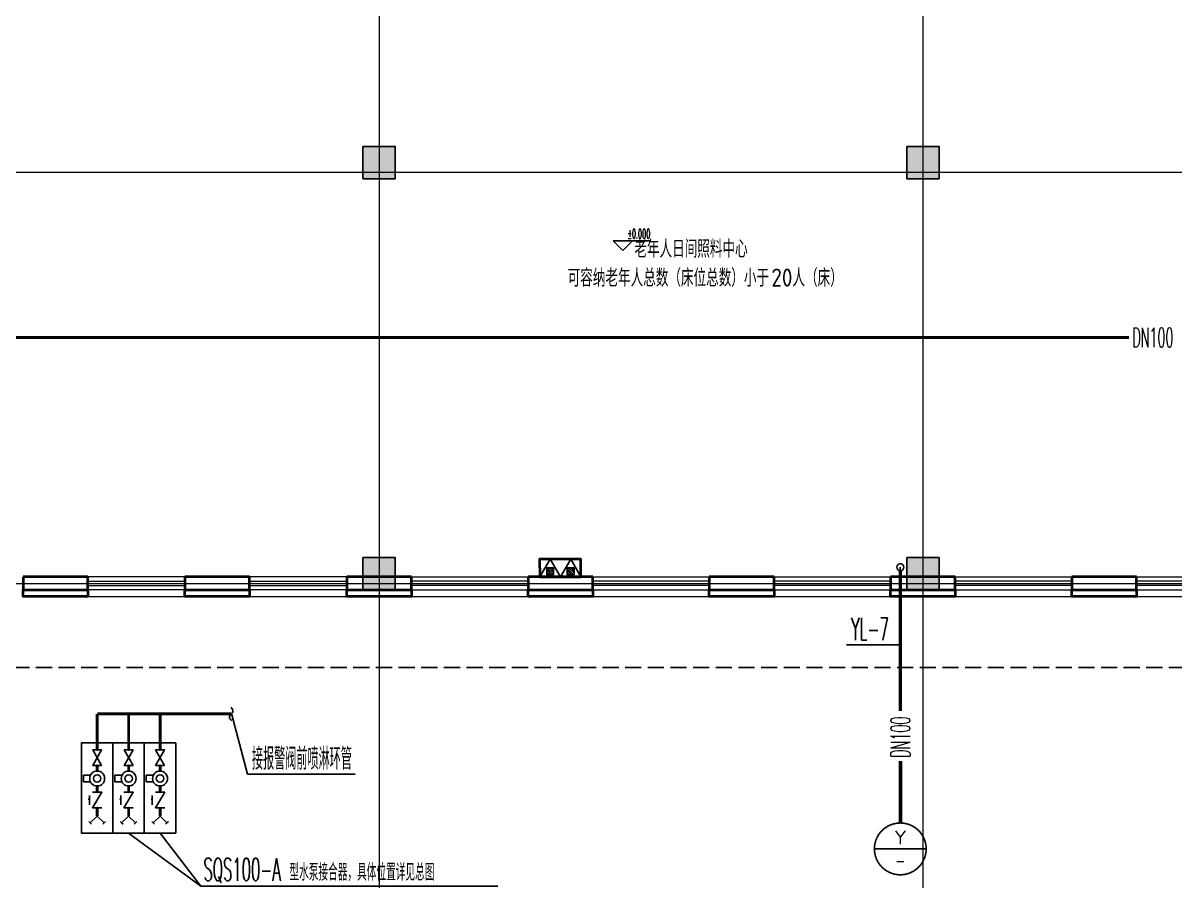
# Model space of a CAD drawing. Extents: x 1031190 to 1725648, y 733081 to 1571294.
# Drawn here: x 1334888 to 1352680, y 1132868 to 1146211 of the extents above; entities that cross this region are included whole.
import ezdxf
from ezdxf.enums import TextEntityAlignment as Align

# ---------------------------------------------------------------- set-up
doc = ezdxf.new("R2010")
doc.units = 0
doc.header["$LTSCALE"] = 1000
doc.header["$MEASUREMENT"] = 0
for name, pattern in [('ACAD_ISO10W100', [18.5, 12, -3, 0.5, -3]), ('DASH', [0.35, 0.25, -0.1]), ('DOTE', [2.42, 2, -0.2, 0.02, -0.2])]:
    doc.linetypes.add(name, pattern=pattern)
for name, color, linetype in [('DIM_ELEV', 3, 'Continuous'), ('DIM_雨水', 3, 'Continuous'), ('EQUIP_不分区喷淋', 7, 'Continuous'), ('EQUIP_灭火器', 7, 'Continuous'), ('EQUIP_阀门', 7, 'Continuous'), ('PIPE-不分区喷淋', 6, 'ZP'), ('PIPE-不分区消火栓', 1, 'X'), ('PIPE-雨水', 4, 'Y'), ('PUB_TEXT', 4, 'Continuous'), ('S-COLU-HATCH', 30, 'Continuous'), ('S-COLU-LINE1', 6, 'Continuous'), ('TEXT_不分区消火栓', 7, 'Continuous'), ('TEXT_雨水', 4, 'Continuous'), ('TWT_LEAD', 3, 'Continuous'), ('VPIPE-雨水', 4, 'Y'), ('卫生间', 6, 'Continuous')]:
    doc.layers.add(name, color=color, linetype=linetype)
for name, color, linetype, lineweight in [('DOTE', 19, 'DOTE', 9), ('WALL', 9, 'Continuous', 40), ('WINDOW', 8, 'Continuous', 15), ('ZC', 6, 'Continuous', 40), ('平面-看线', 45, 'Continuous', 15)]:
    doc.layers.add(name, color=color, linetype=linetype, lineweight=lineweight)
doc.styles.add('_TCH_DIM', font='SIMPLEX.shx', dxfattribs={"width": 0.6, "oblique": 10, "bigfont": 'hztxt.shx'})
doc.styles.add('_TCH_DIM_T3', font='SIMPLEX', dxfattribs={"width": 0.705882, "bigfont": 'GBCBIG'})
doc.styles.add('_TWT_CIRCLE', font='COMPLEX', dxfattribs={"width": 1.1, "height": 3.5, "bigfont": 'HZTXT'})
doc.styles.add('_TWT_PIPEDN', font='SIMPLEX.shx', dxfattribs={"width": 0.6, "oblique": 10, "height": 3, "bigfont": 'HZTXT.shx'})
doc.styles.add('_TWT_SERIAL', font='simplex.shx', dxfattribs={"width": 0.6, "oblique": 10, "height": 3.5, "bigfont": 'aadri.shx'})
doc.styles.get("Standard").update_dxf_attribs({"font": 'gbenor.shx', "bigfont": 'gbcbig.shx'})
doc.linetypes.add('X', pattern='A,3,-0.2,["X",Standard,S=0.25,R=0,X=-0.1,Y=-0.115],-0.25', length=3.45)
doc.linetypes.add('Y', pattern='A,2,-0.2,["Y",Standard,S=0.4,R=0,X=-0.1,Y=-0.115],-0.35', length=2.55)
doc.linetypes.add('ZP', pattern='A,3,-0.2,["ZP",Standard,S=0.25,R=0,X=-0.1,Y=-0.115],-0.35', length=3.55)

# ---------------------------------------------------------------- blocks, each defined once
blk = doc.blocks.new('$VALVE$00000751')
for p, q in [((-53, -108), (-53, -221)), ((53, -221), (53, -108)), ((-53, -221), (53, -221))]:
    blk.add_line(p, q)
blk.add_lwpolyline([(-120, 0, 1), (120, 0, 1), (-120, 0, 1.76642)], format="xyb")
blk.add_circle((0, 0), 60)
for p in [(-120, 0), (120, 0)]:
    blk.add_point(p)
blk = doc.blocks.new('$VALVE$00000295')
blk.add_lwpolyline([(-125, 72), (-125, -72), (125, 72), (125, -72), (-125, 72)])
for p in [(-125, 0), (125, 0)]:
    blk.add_point(p)
blk = doc.blocks.new('$VALVE$00000315')
blk.add_line((-75, 125), (75, 125))
blk.add_lwpolyline([(-125, -75), (-125, 75), (125, -75), (125, 75)])
for p in [(-125, 0), (125, 0)]:
    blk.add_point(p)
blk.add_solid([(0, 125), (0, 150), (75, 125)])
blk = doc.blocks.new('A$C123E2F92')
at = {"layer": 'PIPE-不分区喷淋'}
blk.add_hatch(color=256, dxfattribs=at).paths.add_polyline_path([(-971, 0), (-971, -22), (-994, -22)])
at = {"layer": 'EQUIP_阀门'}
for p, q in [((-1100, 1662, -9000), (-1078, 1684, -9000)), ((-1057, 1705, -9000), (-1078, 1684, -9000)), ((-885, 1705, -9000), (-864, 1684, -9000)), ((-842, 1662, -9000), (-864, 1684, -9000)), ((-614, 1662, -9000), (-593, 1684, -9000)), ((-572, 1705, -9000), (-593, 1684, -9000)), ((-400, 1705, -9000), (-378, 1684, -9000)), ((-356, 1662, -9000), (-378, 1684, -9000)), ((-129, 1662, -9000), (-107, 1684, -9000)), ((-86, 1705, -9000), (-107, 1684, -9000)), ((86, 1705, -9000), (107, 1684, -9000)), ((129, 1662, -9000), (107, 1684, -9000))]:
    blk.add_line(p, q, dxfattribs=at)
at = {"layer": 'EQUIP_阀门', "elevation": -9000}
for points in [[(-1214, 1840), (-1214, 449), (-728, 449), (-728, 1840)], [(-728, 1840), (-728, 449), (-243, 449), (-243, 1840)], [(-243, 1840), (-243, 449), (243, 449), (243, 1840)]]:
    blk.add_lwpolyline(points, close=True, dxfattribs=at)
for points in [[(-864, 1684), (-971, 1577), (-1078, 1684)], [(-378, 1684), (-486, 1577), (-593, 1684)], [(107, 1684), (0, 1577), (-107, 1684)]]:
    blk.add_lwpolyline(points, dxfattribs=at)
at = {"layer": 'PIPE-不分区喷淋', "ltscale": 0.5, "const_width": 45}
for points in [[(-971, 1577), (-971, 1450)], [(-486, 1577), (-486, 1450)], [(0, 1577), (0, 1450)], [(-971, 1210), (-971, 1113)], [(-486, 1210), (-486, 1113)], [(0, 1210), (0, 1113)], [(-971, 883), (-971, 796)], [(-486, 883), (-486, 796)], [(0, 883), (0, 796)], [(-971, 556), (-971, 0)], [(-486, 556), (-486, 0)], [(0, 556), (0, 0)], [(-971, 0), (-486, 0)], [(-486, 0), (0, 0)]]:
    blk.add_lwpolyline(points, dxfattribs=at)
at = {"layer": 'EQUIP_阀门', "xscale": 0.96, "zscale": 0.96, "rotation": 270}
for name, p, yscale in [('$VALVE$00000315', (-971, 1330), 0.96), ('$VALVE$00000315', (-486, 1330), 0.96), ('$VALVE$00000315', (0, 1330), 0.96), ('$VALVE$00000751', (-971, 998), -0.96), ('$VALVE$00000751', (-486, 998), -0.96), ('$VALVE$00000751', (0, 998), -0.96), ('$VALVE$00000295', (-971, 676), -0.96), ('$VALVE$00000295', (-486, 676), -0.96), ('$VALVE$00000295', (0, 676), -0.96)]:
    blk.add_blockref(name, p, dxfattribs=dict(at, yscale=yscale))
blk = doc.blocks.new('rewerwer')
at = {"layer": 'S-COLU-HATCH'}
h = blk.add_hatch(color=8, dxfattribs=at)
h.dxf.hatch_style = 1
h.paths.add_polyline_path([(1340138, 1144306), (1340638, 1144306), (1340638, 1143806), (1340138, 1143806)])
h = blk.add_hatch(color=8, dxfattribs=at)
h.dxf.hatch_style = 1
h.paths.add_polyline_path([(1348538, 1144306), (1349038, 1144306), (1349038, 1143806), (1348538, 1143806)])
h = blk.add_hatch(color=8, dxfattribs=at)
h.dxf.hatch_style = 1
h.paths.add_polyline_path([(1340138, 1137956), (1340638, 1137956), (1340638, 1137456), (1340138, 1137456)])
h = blk.add_hatch(color=8, dxfattribs=at)
h.dxf.hatch_style = 1
h.paths.add_polyline_path([(1348538, 1137956), (1349038, 1137956), (1349038, 1137456), (1348538, 1137456)])
at = {"layer": 'S-COLU-LINE1', "color": 8}
for points in [[(1340138, 1144306), (1340638, 1144306), (1340638, 1143806), (1340138, 1143806)], [(1348538, 1144306), (1349038, 1144306), (1349038, 1143806), (1348538, 1143806)], [(1340138, 1137956), (1340638, 1137956), (1340638, 1137456), (1340138, 1137456)], [(1348538, 1137956), (1349038, 1137956), (1349038, 1137456), (1348538, 1137456)]]:
    blk.add_lwpolyline(points, close=True, dxfattribs=at)
blk = doc.blocks.new('$TwtSys$00000132')
at = {"elevation": 0}
blk.add_lwpolyline([(7, -101, -0.575183), (0, 0, 0.604745), (-11, 101, 16.924828)], format="xyb", dxfattribs=at)
blk = doc.blocks.new('$WINLIB2D$00000001')
at = {"color": 0}
for points in [[(-0.5, 0.5), (-0.5, -0.5)], [(-0.5, 0.5), (0.5, 0.5)], [(0.5, -0.5), (0.5, 0.5)], [(0.5, 0.1667), (-0.5, 0.1667)], [(0.5, -0.1667), (-0.5, -0.1667)], [(-0.5, -0.5), (0.5, -0.5)]]:
    blk.add_lwpolyline(points, dxfattribs=at)
blk = doc.blocks.new('$TwtSys$00000546')
h = blk.add_hatch()
h.set_pattern_fill('ANSI31', color=256, scale=200, style=0)
h.set_pattern_definition([(45, (-38543.802, -6670.83), (-17.67767, 17.67767), [])])
h.paths.add_polyline_path([(-65, 174), (65, 174), (65, 44), (-65, 44)])
for points in [[(0, 344), (-198, 0), (198, 0)], [(-65, 174), (65, 174), (65, 44), (-65, 44)]]:
    blk.add_lwpolyline(points, close=True)

msp = doc.modelspace()

# ---------------------------------------------------------------- linework, layer by layer
at = {"layer": 'DIM_ELEV', "color": 8}
for p, q in [((1344150.8, 1142698.3), (1344000.8, 1142848.3)), ((1344000.8, 1142848.3), (1344585.3, 1142848.3)), ((1344150.8, 1142698.3), (1344000.8, 1142848.3)), ((1344000.8, 1142848.3), (1344585.3, 1142848.3)), ((1344150.8, 1142698.3), (1344300.8, 1142848.3)), ((1344150.8, 1142698.3), (1344300.8, 1142848.3))]:
    msp.add_line(p, q, dxfattribs=at)
at = {"layer": 'DIM_雨水'}
for p, q in [((1348437.7, 1137806.1), (1348437.7, 1136607.2)), ((1348437.7, 1137806.1), (1348437.7, 1136607.2)), ((1348437.7, 1136607.2), (1347608.5, 1136607.2)), ((1348437.7, 1136607.2), (1347608.5, 1136607.2)), ((1338106.6, 1135545), (1338355.5, 1134609.5)), ((1338106.6, 1135545), (1338355.5, 1134609.5)), ((1338355.5, 1134609.5), (1340017.3, 1134609.5)), ((1338355.5, 1134609.5), (1340017.3, 1134609.5)), ((1348837.7, 1133456.1), (1348037.7, 1133456.1)), ((1348837.7, 1133456.1), (1348037.7, 1133456.1))]:
    msp.add_line(p, q, dxfattribs=at)
at = {"layer": 'DIM_雨水', "const_width": 25}
msp.add_lwpolyline([(1348837.7, 1133456.1, 1), (1348037.7, 1133456.1, 1)], format="xyb", close=True, dxfattribs=at)
msp.add_lwpolyline([(1348837.7, 1133456.1, 1), (1348037.7, 1133456.1, 1)], format="xyb", close=True, dxfattribs=at)
at = {"layer": 'DOTE', "linetype": 'ACAD_ISO10W100', "ltscale": 100}
for p, q in [((1340387.7, 1157556.1), (1340387.7, 1132856.1)), ((1340387.7, 1157556.1), (1340387.7, 1132856.1)), ((1348787.7, 1157556.1), (1348787.7, 1132856.1)), ((1348787.7, 1157556.1), (1348787.7, 1132856.1)), ((1310187.7, 1143906.1), (1368787.7, 1143906.1)), ((1310187.7, 1143906.1), (1368787.7, 1143906.1)), ((1291011.4, 1137556.1), (1368787.7, 1137556.1)), ((1291011.4, 1137556.1), (1368787.7, 1137556.1))]:
    msp.add_line(p, q, dxfattribs=at)
at = {"layer": 'PIPE-不分区喷淋', "const_width": 45}
msp.add_lwpolyline([(1338101.7, 1135541), (1337004, 1135541)], dxfattribs=at)
msp.add_lwpolyline([(1338101.7, 1135541), (1337004, 1135541)], dxfattribs=at)
at = {"layer": 'PIPE-不分区消火栓', "const_width": 45}
msp.add_lwpolyline([(1351970.9, 1141356.1), (1332938.3, 1141356.1)], dxfattribs=at)
msp.add_lwpolyline([(1351970.9, 1141356.1), (1332938.3, 1141356.1)], dxfattribs=at)
at = {"layer": 'PIPE-雨水', "const_width": 55}
for points in [[(1348437.7, 1137751.1), (1348438.7, 1135587.9)], [(1348437.7, 1137751.1), (1348438.7, 1135587.9)], [(1348439.1, 1134814.2), (1348439.5, 1133856.1)], [(1348439.1, 1134814.2), (1348439.5, 1133856.1)]]:
    msp.add_lwpolyline(points, dxfattribs=at)
at = {"layer": 'TWT_LEAD'}
for p, q in [((1336518.5, 1133701.1), (1337631.4, 1132879.9)), ((1336518.5, 1133701.1), (1337631.4, 1132879.9)), ((1337004, 1133701.1), (1337631.4, 1132879.9)), ((1337004, 1133701.1), (1337631.4, 1132879.9)), ((1337631.4, 1132879.9), (1342222, 1132879.9)), ((1337631.4, 1132879.9), (1342222, 1132879.9))]:
    msp.add_line(p, q, dxfattribs=at)
at = {"layer": 'VPIPE-雨水'}
msp.add_circle((1348437.7, 1137806.1), 55, dxfattribs=at)
msp.add_circle((1348437.7, 1137806.1), 55, dxfattribs=at)
at = {"layer": 'WALL', "color": 8}
for p, q in [((1335887.7, 1137656.1), (1334887.7, 1137656.1)), ((1334887.7, 1137656.1), (1334887.7, 1137456.1)), ((1335887.7, 1137656.1), (1334887.7, 1137656.1)), ((1334887.7, 1137656.1), (1334887.7, 1137456.1)), ((1335887.7, 1137456.1), (1335887.7, 1137656.1)), ((1335887.7, 1137456.1), (1335887.7, 1137656.1)), ((1338387.7, 1137656.1), (1337387.7, 1137656.1)), ((1337387.7, 1137656.1), (1337387.7, 1137456.1)), ((1338387.7, 1137656.1), (1337387.7, 1137656.1)), ((1337387.7, 1137656.1), (1337387.7, 1137456.1)), ((1338387.7, 1137456.1), (1338387.7, 1137656.1)), ((1338387.7, 1137456.1), (1338387.7, 1137656.1)), ((1340887.7, 1137656.1), (1339887.7, 1137656.1)), ((1339887.7, 1137656.1), (1339887.7, 1137456.1)), ((1340887.7, 1137656.1), (1339887.7, 1137656.1)), ((1339887.7, 1137656.1), (1339887.7, 1137456.1)), ((1340887.7, 1137456.1), (1340887.7, 1137656.1)), ((1340887.7, 1137456.1), (1340887.7, 1137656.1)), ((1343687.7, 1137656.1), (1342687.7, 1137656.1)), ((1342687.7, 1137656.1), (1342687.7, 1137456.1)), ((1343687.7, 1137656.1), (1342687.7, 1137656.1)), ((1342687.7, 1137656.1), (1342687.7, 1137456.1)), ((1343687.7, 1137456.1), (1343687.7, 1137656.1)), ((1343687.7, 1137456.1), (1343687.7, 1137656.1)), ((1346487.7, 1137656.1), (1345487.7, 1137656.1)), ((1345487.7, 1137656.1), (1345487.7, 1137456.1)), ((1346487.7, 1137656.1), (1345487.7, 1137656.1)), ((1345487.7, 1137656.1), (1345487.7, 1137456.1)), ((1346487.7, 1137456.1), (1346487.7, 1137656.1)), ((1346487.7, 1137456.1), (1346487.7, 1137656.1)), ((1349287.7, 1137656.1), (1348287.7, 1137656.1)), ((1348287.7, 1137656.1), (1348287.7, 1137456.1)), ((1349287.7, 1137656.1), (1348287.7, 1137656.1)), ((1348287.7, 1137656.1), (1348287.7, 1137456.1)), ((1349287.7, 1137456.1), (1349287.7, 1137656.1)), ((1349287.7, 1137456.1), (1349287.7, 1137656.1)), ((1352087.7, 1137656.1), (1351087.7, 1137656.1)), ((1351087.7, 1137656.1), (1351087.7, 1137456.1)), ((1352087.7, 1137656.1), (1351087.7, 1137656.1)), ((1351087.7, 1137656.1), (1351087.7, 1137456.1)), ((1352087.7, 1137456.1), (1352087.7, 1137656.1)), ((1352087.7, 1137456.1), (1352087.7, 1137656.1)), ((1334887.7, 1137456.1), (1335887.7, 1137456.1)), ((1334887.7, 1137456.1), (1335887.7, 1137456.1)), ((1337387.7, 1137456.1), (1338387.7, 1137456.1)), ((1337387.7, 1137456.1), (1338387.7, 1137456.1)), ((1339887.7, 1137456.1), (1340887.7, 1137456.1)), ((1339887.7, 1137456.1), (1340887.7, 1137456.1)), ((1342687.7, 1137456.1), (1343687.7, 1137456.1)), ((1342687.7, 1137456.1), (1343687.7, 1137456.1)), ((1345487.7, 1137456.1), (1346487.7, 1137456.1)), ((1345487.7, 1137456.1), (1346487.7, 1137456.1)), ((1348287.7, 1137456.1), (1349287.7, 1137456.1)), ((1348287.7, 1137456.1), (1349287.7, 1137456.1)), ((1351087.7, 1137456.1), (1352087.7, 1137456.1)), ((1351087.7, 1137456.1), (1352087.7, 1137456.1))]:
    msp.add_line(p, q, dxfattribs=at)
for points in [[(1335887.7, 1137456.1), (1335887.7, 1137356.1), (1334887.7, 1137356.1), (1334887.7, 1137456.1)], [(1335887.7, 1137456.1), (1335887.7, 1137356.1), (1334887.7, 1137356.1), (1334887.7, 1137456.1)], [(1338387.7, 1137456.1), (1338387.7, 1137356.1), (1337387.7, 1137356.1), (1337387.7, 1137456.1)], [(1338387.7, 1137456.1), (1338387.7, 1137356.1), (1337387.7, 1137356.1), (1337387.7, 1137456.1)], [(1340887.7, 1137456.1), (1340887.7, 1137356.1), (1339887.7, 1137356.1), (1339887.7, 1137456.1)], [(1340887.7, 1137456.1), (1340887.7, 1137356.1), (1339887.7, 1137356.1), (1339887.7, 1137456.1)], [(1343687.7, 1137456.1), (1343687.7, 1137356.1), (1342687.7, 1137356.1), (1342687.7, 1137456.1)], [(1343687.7, 1137456.1), (1343687.7, 1137356.1), (1342687.7, 1137356.1), (1342687.7, 1137456.1)], [(1346487.7, 1137456.1), (1346487.7, 1137356.1), (1345487.7, 1137356.1), (1345487.7, 1137456.1)], [(1346487.7, 1137456.1), (1346487.7, 1137356.1), (1345487.7, 1137356.1), (1345487.7, 1137456.1)], [(1349287.7, 1137456.1), (1349287.7, 1137356.1), (1348287.7, 1137356.1), (1348287.7, 1137456.1)], [(1349287.7, 1137456.1), (1349287.7, 1137356.1), (1348287.7, 1137356.1), (1348287.7, 1137456.1)], [(1352087.7, 1137456.1), (1352087.7, 1137356.1), (1351087.7, 1137356.1), (1351087.7, 1137456.1)], [(1352087.7, 1137456.1), (1352087.7, 1137356.1), (1351087.7, 1137356.1), (1351087.7, 1137456.1)]]:
    msp.add_lwpolyline(points, dxfattribs=at)
at = {"layer": 'ZC'}
msp.add_lwpolyline([(1342870.3, 1137656.1), (1343505.1, 1137656.1), (1343505.1, 1137931), (1342865.2, 1137931)], close=True, dxfattribs=at)
msp.add_lwpolyline([(1342870.3, 1137656.1), (1343505.1, 1137656.1), (1343505.1, 1137931), (1342865.2, 1137931)], close=True, dxfattribs=at)
at = {"layer": '卫生间', "color": 8, "linetype": 'DASH'}
msp.add_lwpolyline([(1365087.7, 1136256.1), (1315937.3, 1136256.1)], dxfattribs=at)
msp.add_lwpolyline([(1365087.7, 1136256.1), (1315937.3, 1136256.1)], dxfattribs=at)
at = {"layer": '平面-看线', "color": 8}
for points in [[(1335887.7, 1137356.1), (1337387.7, 1137356.1)], [(1335887.7, 1137356.1), (1337387.7, 1137356.1)], [(1338387.7, 1137356.1), (1339887.7, 1137356.1)], [(1338387.7, 1137356.1), (1339887.7, 1137356.1)], [(1340887.7, 1137356.1), (1342687.7, 1137356.1)], [(1340887.7, 1137356.1), (1342687.7, 1137356.1)], [(1343687.7, 1137356.1), (1345487.7, 1137356.1)], [(1343687.7, 1137356.1), (1345487.7, 1137356.1)], [(1346487.7, 1137356.1), (1348287.7, 1137356.1)], [(1346487.7, 1137356.1), (1348287.7, 1137356.1)], [(1349287.7, 1137356.1), (1351087.7, 1137356.1)], [(1349287.7, 1137356.1), (1351087.7, 1137356.1)], [(1352087.7, 1137356.1), (1353887.7, 1137356.1)], [(1352087.7, 1137356.1), (1353887.7, 1137356.1)]]:
    msp.add_lwpolyline(points, dxfattribs=at)

# ---------------------------------------------------------------- block references
at = {"layer": 'EQUIP_不分区喷淋', "rotation": 180}
msp.add_blockref('$TwtSys$00000132', (1338101.7, 1135541), dxfattribs=at)
msp.add_blockref('$TwtSys$00000132', (1338101.7, 1135541), dxfattribs=at)
at = {"layer": 'EQUIP_灭火器', "xscale": 0.8, "yscale": -0.8, "zscale": 0.8, "rotation": 180.0000000044175}
for p in [(1343029, 1137656.1), (1343029, 1137656.1), (1343346.4, 1137656.1), (1343346.4, 1137656.1)]:
    msp.add_blockref('$TwtSys$00000546', p, dxfattribs=at)
at = {"layer": 'S-COLU-LINE1', "color": 8}
msp.add_blockref('rewerwer', (0, 0), dxfattribs=at)
msp.add_blockref('rewerwer', (0, 0), dxfattribs=at)
at = {"layer": 'WINDOW', "yscale": -200}
for p, xscale, zscale, rotation in [((1336637.7, 1137556.1), 1500, 1500, 179.9999999999931), ((1336637.7, 1137556.1), 1500, 1500, 179.9999999999931), ((1339137.7, 1137556.1), 1500, 1500, 179.9999999999931), ((1339137.7, 1137556.1), 1500, 1500, 179.9999999999931), ((1341787.7, 1137556.1), -1800, -1800, 180), ((1341787.7, 1137556.1), -1800, -1800, 180), ((1344587.7, 1137556.1), -1800, -1800, 180), ((1344587.7, 1137556.1), -1800, -1800, 180), ((1347387.7, 1137556.1), -1800, -1800, 180), ((1347387.7, 1137556.1), -1800, -1800, 180), ((1350187.7, 1137556.1), -1800, -1800, 180), ((1350187.7, 1137556.1), -1800, -1800, 180), ((1352987.7, 1137556.1), -1800, -1800, 180), ((1352987.7, 1137556.1), -1800, -1800, 180)]:
    msp.add_blockref('$WINLIB2D$00000001', p, dxfattribs=dict(at, xscale=xscale, zscale=zscale, rotation=rotation))
at = {"layer": 'ZC', "ltscale": 0.5, "rotation": 180}
msp.add_blockref('A$C123E2F92', (1336032.9, 1135541), dxfattribs=at)
msp.add_blockref('A$C123E2F92', (1336032.9, 1135541), dxfattribs=at)

# ---------------------------------------------------------------- texts
at = {"layer": 'DIM_ELEV', "color": 8, "style": '_TCH_DIM', "width": 0.423529}
msp.add_text('%%P0.000', height=148.75, dxfattribs=at).set_placement((1344223.3, 1142883.3))
msp.add_text('%%P0.000', height=148.75, dxfattribs=at).set_placement((1344223.3, 1142883.3))
at = {"layer": 'DIM_雨水', "color": 7}
for s, height, style, width, p in [('YL-7', 350, '_TWT_SERIAL', 0.48, (1347678.5, 1136677.2)), ('YL-7', 350, '_TWT_SERIAL', 0.48, (1347678.5, 1136677.2)), ('接报警阀前喷淋环管', 337.59, '_TCH_DIM_T3', 0.705882, (1338422.9, 1134679.5)), ('接报警阀前喷淋环管', 337.59, '_TCH_DIM_T3', 0.705882, (1338422.9, 1134679.5))]:
    msp.add_text(s, height=height, dxfattribs=dict(at, style=style, width=width)).set_placement(p)
at = {"layer": 'DIM_雨水', "color": 7, "style": '_TWT_CIRCLE'}
for s, height, width, p, p2 in [('Y', 203.9, 0.926316, (1348352.3, 1133530.9), (1348523.1, 1133530.9)), ('Y', 203.9, 0.926316, (1348352.3, 1133530.9), (1348523.1, 1133530.9)), ('-', 207, 0.855556, (1348361.8, 1133174.9), (1348513.6, 1133174.9)), ('-', 207, 0.855556, (1348361.8, 1133174.9), (1348513.6, 1133174.9))]:
    msp.add_text(s, height=height, dxfattribs=dict(at, width=width)).set_placement(p, p2, align=Align.FIT)
at = {"layer": 'PUB_TEXT', "color": 8}
for s, height, p in [('老年人日间照料中心', 270.07, (1344329.9, 1142586.6)), ('老年人日间照料中心', 270.07, (1344329.9, 1142586.6)), ('可容纳老年人总数（床位总数）小于', 270.071, (1343300, 1142139.8)), ('可容纳老年人总数（床位总数）小于', 270.071, (1343300, 1142139.8)), ('20', 280, (1346445.6, 1142139.8)), ('20', 280, (1346445.6, 1142139.8)), ('人（床）', 270.07, (1346772.2, 1142139.8)), ('人（床）', 270.07, (1346772.2, 1142139.8))]:
    msp.add_text(s, height=height, dxfattribs=at).set_placement(p)
at = {"layer": 'TEXT_不分区消火栓', "style": '_TWT_PIPEDN', "width": 0.48}
msp.add_text('DN100', height=300, dxfattribs=at).set_placement((1352020.9, 1141206.1))
msp.add_text('DN100', height=300, dxfattribs=at).set_placement((1352020.9, 1141206.1))
at = {"layer": 'TEXT_雨水', "color": 0, "style": '_TWT_PIPEDN', "width": 0.48}
msp.add_text('DN100', height=300, rotation=90.02651, dxfattribs=at).set_placement((1348589.1, 1134864.3))
msp.add_text('DN100', height=300, rotation=90.02651, dxfattribs=at).set_placement((1348589.1, 1134864.3))
at = {"layer": 'TWT_LEAD', "color": 7, "style": '_TWT_SERIAL'}
for s, height, width, p in [('SQS100-A', 350, 0.48, (1337674.6, 1132964.5)), ('SQS100-A', 350, 0.48, (1337674.6, 1132964.5)), ('型水泵接合器，具体位置详见总图', 261.811, 0.6, (1339002.6, 1132964.5)), ('型水泵接合器，具体位置详见总图', 261.811, 0.6, (1339002.6, 1132964.5))]:
    msp.add_text(s, height=height, dxfattribs=dict(at, width=width)).set_placement(p)

doc.saveas('drawing.dxf')
